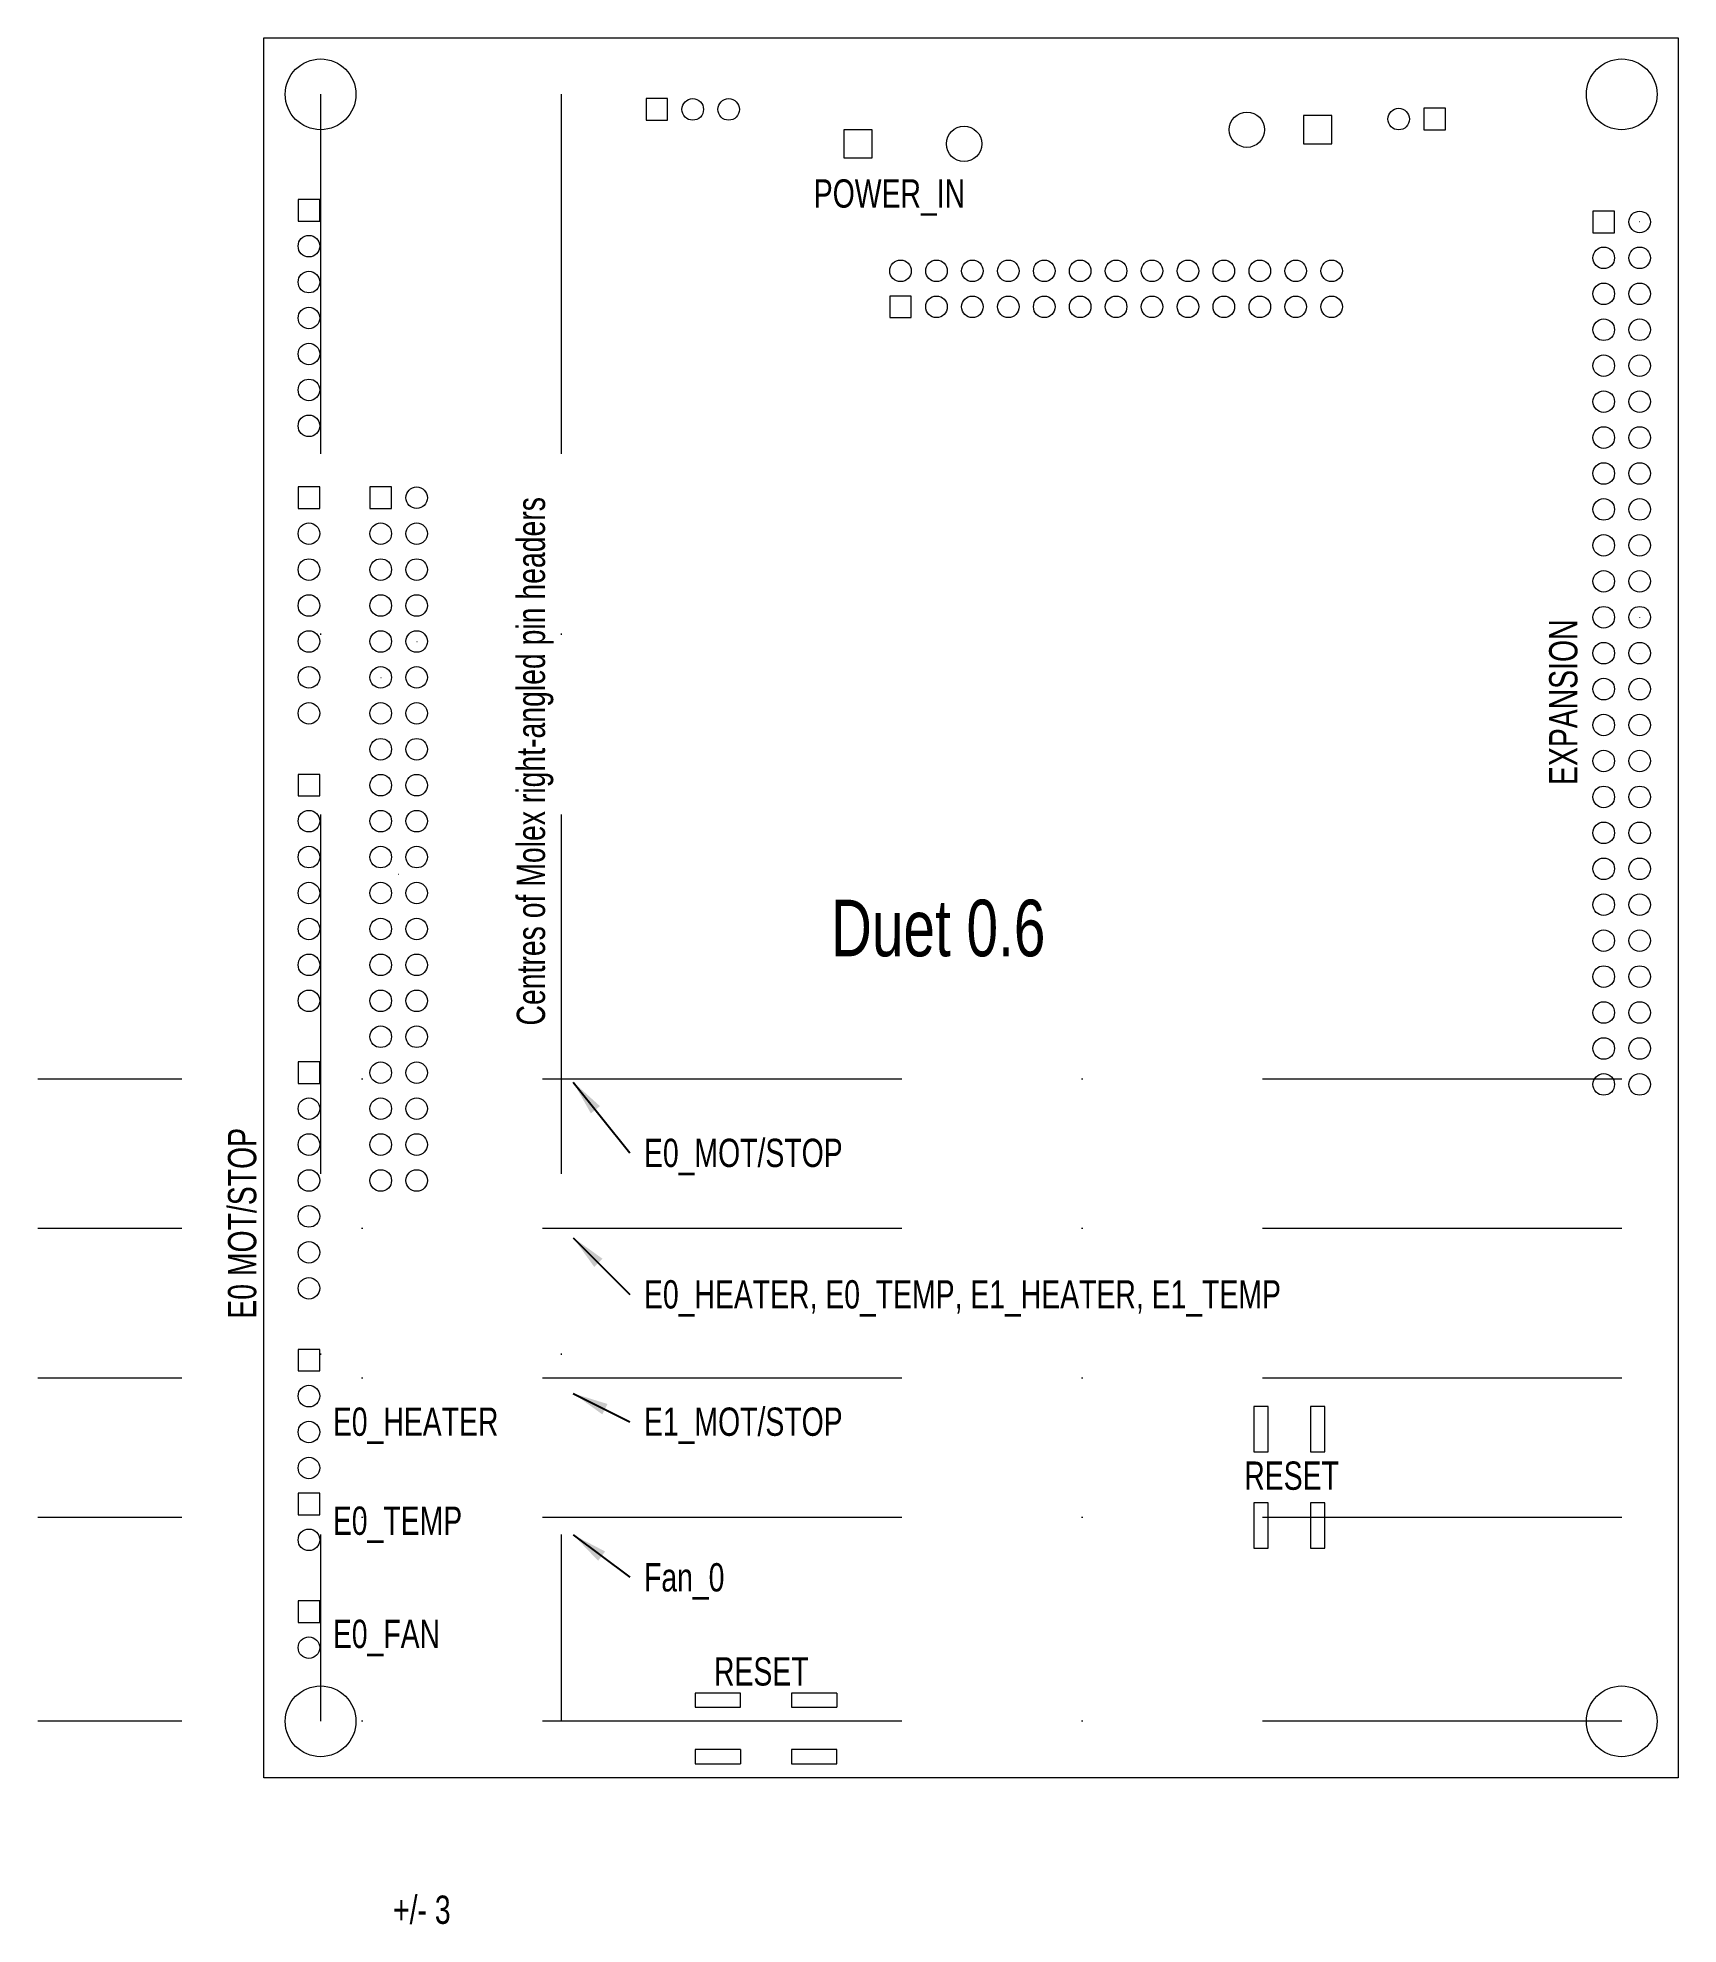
# Model space of a CAD drawing. Header units: millimetres. Extents: x 51932 to 52048, y 44925 to 45059.
import ezdxf

# ---------------------------------------------------------------- set-up
doc = ezdxf.new("R2010")
doc.units = ezdxf.units.MM
doc.linetypes.add('DASHDOTX2', pattern=[50.8, 25.4, -12.7, 0, -12.7])
doc.layers.get('0').update_dxf_attribs({"linetype": 'CONTINUOUS', "lineweight": 0})
doc.layers.add('existing features', color=7, linetype='CONTINUOUS', lineweight=0)
doc.styles.get("Standard").update_dxf_attribs({"font": 'txt', "width": 0.75})
doc.dimstyles.get("Standard").update_dxf_attribs({"dimtxt": 2.5, "dimasz": 2.5, "dimexe": 1.25, "dimexo": 0.625, "dimtad": 1, "dimtxsty": 'Standard', "dimcen": 2.5, "dimadec": 0, "dimazin": 0, "dimtfac": 1, "dimtmove": 0, "dimatfit": 3, "dimfxl": 1, "dimarcsym": 0})

msp = doc.modelspace()

# ---------------------------------------------------------------- linework, layer by layer
at = {"linetype": 'DASHDOTX2'}
for p, q in [((51952.13116, 45054.81828), (51952.13116, 44939.81978)), ((51969.13116, 45054.81828), (51969.13116, 44939.81978)), ((52044.12996, 44985.21978), (51932.13116, 44985.21978)), ((52044.12996, 44974.64978), (51932.13116, 44974.64978)), ((52044.12996, 44964.06978), (51932.13116, 44964.06978)), ((52044.12996, 44954.21978), (51932.13116, 44954.21978)), ((52044.12996, 44939.81978), (51932.13116, 44939.81978))]:
    msp.add_line(p, q, dxfattribs=at)
at = {"layer": 'existing features'}
for p, q in [((51948.13066, 45058.81878), (52048.13046, 45058.81878)), ((51948.13066, 44935.81928), (51948.13066, 45058.81878)), ((52048.13046, 45058.81878), (52048.13046, 44935.81928)), ((51975.14356, 45054.51348), (51975.14356, 45052.98948)), ((51976.66756, 45054.51348), (51975.14356, 45054.51348)), ((51976.66756, 45052.98948), (51976.66756, 45054.51348)), ((51975.14356, 45052.98948), (51976.66756, 45052.98948)), ((51992.37746, 45040.56126), (51992.37746, 45039.03726)), ((51993.90146, 45040.56126), (51992.37746, 45040.56126)), ((51993.90146, 45039.03726), (51993.90146, 45040.56126)), ((51992.37746, 45039.03726), (51993.90146, 45039.03726)), ((51957.14766, 45027.06878), (51955.62366, 45027.06878)), ((51955.62366, 45027.06878), (51955.62366, 45025.54478)), ((51957.14766, 45025.54478), (51957.14766, 45027.06878)), ((51955.62366, 45025.54478), (51957.14766, 45025.54478)), ((51958.92566, 45016.14678), (51958.95868, 45016.14678)), ((51956.38566, 45013.60678), (51956.41868, 45013.60678)), ((51957.63026, 44999.6698), (51957.62264, 44999.6698)), ((52048.13046, 44935.81928), (51948.13066, 44935.81928))]:
    msp.add_line(p, q, dxfattribs=at)
at = {"layer": 'existing features', "color": 1}
for p, q in [((52023.62708, 45053.31714), (52021.63064, 45053.31714)), ((52021.63064, 45053.31714), (52021.63064, 45051.3207)), ((52023.62708, 45051.3207), (52023.62708, 45053.31714)), ((52031.66364, 45053.83022), (52030.13964, 45053.83022)), ((52030.13964, 45053.83022), (52030.13964, 45052.30622)), ((52031.66364, 45052.30622), (52031.66364, 45053.83022)), ((51989.13388, 45052.31638), (51989.13388, 45050.31994)), ((51991.13032, 45052.31638), (51989.13388, 45052.31638)), ((51991.13032, 45050.31994), (51991.13032, 45052.31638)), ((52021.63064, 45051.3207), (52023.62708, 45051.3207)), ((52030.13964, 45052.30622), (52031.66364, 45052.30622)), ((51989.13388, 45050.31994), (51991.13032, 45050.31994)), ((51952.06766, 45047.38878), (51950.54366, 45047.38878)), ((51950.54366, 45047.38878), (51950.54366, 45045.86478)), ((51952.06766, 45045.86478), (51952.06766, 45047.38878)), ((51950.54366, 45045.86478), (51952.06766, 45045.86478)), ((51952.06766, 45027.06878), (51950.54366, 45027.06878)), ((51950.54366, 45027.06878), (51950.54366, 45025.54478)), ((51952.06766, 45025.54478), (51952.06766, 45027.06878)), ((51950.54366, 45025.54478), (51952.06766, 45025.54478)), ((51952.06766, 45006.74878), (51950.54366, 45006.74878)), ((51950.54366, 45006.74878), (51950.54366, 45005.22478)), ((51952.06766, 45005.22478), (51952.06766, 45006.74878)), ((51950.54366, 45005.22478), (51952.06766, 45005.22478)), ((52019.13128, 44962.07018), (52018.13052, 44962.07018)), ((52018.13052, 44962.07018), (52018.13052, 44958.86978)), ((52019.13128, 44958.86978), (52019.13128, 44962.07018)), ((52023.12924, 44962.07018), (52022.12848, 44962.07018)), ((52022.12848, 44962.07018), (52022.12848, 44958.86978)), ((52023.12924, 44958.86978), (52023.12924, 44962.07018)), ((52018.13052, 44958.86978), (52019.13128, 44958.86978)), ((52022.12848, 44958.86978), (52023.12924, 44958.86978)), ((52019.13128, 44955.26806), (52018.13052, 44955.26806)), ((52018.13052, 44955.26806), (52018.13052, 44952.06766)), ((52019.13128, 44952.06766), (52019.13128, 44955.26806)), ((52023.12924, 44955.26806), (52022.12848, 44955.26806)), ((52022.12848, 44955.26806), (52022.12848, 44952.06766)), ((52023.12924, 44952.06766), (52023.12924, 44955.26806)), ((52018.13052, 44952.06766), (52019.13128, 44952.06766)), ((52022.12848, 44952.06766), (52023.12924, 44952.06766)), ((51978.62844, 44941.81876), (51978.62844, 44940.818)), ((51981.82884, 44941.81876), (51978.62844, 44941.81876)), ((51978.62844, 44940.818), (51981.82884, 44940.818)), ((51981.82884, 44940.818), (51981.82884, 44941.81876)), ((51988.63096, 44941.81876), (51985.43056, 44941.81876)), ((51985.43056, 44941.81876), (51985.43056, 44940.818)), ((51985.43056, 44940.818), (51988.63096, 44940.818)), ((51988.63096, 44941.81876), (51988.63096, 44940.818)), ((51978.62844, 44937.8208), (51978.62844, 44936.82004)), ((51981.82884, 44937.8208), (51978.62844, 44937.8208)), ((51978.62844, 44936.82004), (51981.82884, 44936.82004)), ((51981.82884, 44937.8208), (51981.82884, 44936.82004)), ((51988.63096, 44937.8208), (51985.43056, 44937.8208)), ((51985.43056, 44937.8208), (51985.43056, 44936.82004)), ((51985.43056, 44936.82004), (51988.63096, 44936.82004)), ((51988.63096, 44936.82004), (51988.63096, 44937.8208))]:
    msp.add_line(p, q, dxfattribs=at)
at = {"layer": 'existing features', "color": 96}
for p, q in [((52043.62196, 45046.56074), (52042.09796, 45046.56074)), ((52042.09796, 45046.56074), (52042.09796, 45045.03674)), ((52043.62196, 45045.03674), (52043.62196, 45046.56074)), ((52042.09796, 45045.03674), (52043.62196, 45045.03674)), ((52045.39996, 45045.79874), (52045.35932, 45045.79874)), ((52045.39996, 45017.85874), (52045.39996, 45017.83842)), ((52045.37964, 45015.31874), (52045.39996, 45015.31874)), ((51952.06766, 44986.42878), (51950.54366, 44986.42878)), ((51950.54366, 44986.42878), (51950.54366, 44984.90478)), ((51952.06766, 44984.90478), (51952.06766, 44986.42878)), ((51950.54366, 44984.90478), (51952.06766, 44984.90478)), ((51952.06766, 44966.10878), (51950.54366, 44966.10878)), ((51950.54366, 44966.10878), (51950.54366, 44964.58478)), ((51952.06766, 44964.58478), (51952.06766, 44966.10878)), ((51950.54366, 44964.58478), (51952.06766, 44964.58478)), ((51952.06766, 44955.94878), (51950.54366, 44955.94878)), ((51950.54366, 44955.94878), (51950.54366, 44954.42478)), ((51952.06766, 44954.42478), (51952.06766, 44955.94878)), ((51950.54366, 44954.42478), (51952.06766, 44954.42478)), ((51952.06766, 44948.32878), (51950.54366, 44948.32878)), ((51950.54366, 44948.32878), (51950.54366, 44946.80478)), ((51952.06766, 44946.80478), (51952.06766, 44948.32878)), ((51950.54366, 44946.80478), (51952.06766, 44946.80478))]:
    msp.add_line(p, q, dxfattribs=at)
at = {"layer": 'existing features', "color": 1}
for centre, radius in [((51952.13116, 45054.81828), 2.49936), ((52044.12996, 45054.81828), 2.49936), ((51997.63018, 45051.31816), 1.24968), ((52017.63014, 45052.31892), 1.24968), ((52028.36164, 45053.06822), 0.762), ((51951.30566, 45044.08678), 0.762), ((51951.30566, 45041.54678), 0.762), ((51951.30566, 45039.00678), 0.762), ((51951.30566, 45036.46678), 0.762), ((51951.30566, 45033.92678), 0.762), ((51951.30566, 45031.38678), 0.762), ((51951.30566, 45023.76678), 0.762), ((51951.30566, 45021.22678), 0.762), ((51951.30566, 45018.68678), 0.762), ((51951.30566, 45016.14678), 0.762), ((51951.30566, 45013.60678), 0.762), ((51951.30566, 45011.06678), 0.762), ((51951.30566, 45003.44678), 0.762), ((51951.30566, 45000.90678), 0.762), ((51951.30566, 44998.36678), 0.762), ((51951.30566, 44995.82678), 0.762), ((51951.30566, 44993.28678), 0.762), ((51951.30566, 44990.74678), 0.762), ((51952.13116, 44939.81978), 2.49936), ((52044.12996, 44939.81978), 2.49936)]:
    msp.add_circle(centre, radius, dxfattribs=at)
at = {"layer": 'existing features'}
for centre in [(51978.44556, 45053.75148), (51980.98556, 45053.75148), (51993.13946, 45042.33926), (51995.67946, 45042.33926), (51998.21946, 45042.33926), (52000.75946, 45042.33926), (52003.29946, 45042.33926), (52005.83946, 45042.33926), (52008.37946, 45042.33926), (52010.91946, 45042.33926), (52013.45946, 45042.33926), (52015.99946, 45042.33926), (52018.53946, 45042.33926), (52021.07946, 45042.33926), (52023.61946, 45042.33926), (51995.67946, 45039.79926), (51998.21946, 45039.79926), (52000.75946, 45039.79926), (52003.29946, 45039.79926), (52005.83946, 45039.79926), (52008.37946, 45039.79926), (52010.91946, 45039.79926), (52013.45946, 45039.79926), (52015.99946, 45039.79926), (52018.53946, 45039.79926), (52021.07946, 45039.79926), (52023.61946, 45039.79926), (51958.92566, 45026.30678), (51956.38566, 45023.76678), (51958.92566, 45023.76678), (51956.38566, 45021.22678), (51958.92566, 45021.22678), (51956.38566, 45018.68678), (51958.92566, 45018.68678), (51956.38566, 45016.14678), (51958.92566, 45016.14678), (51956.38566, 45013.60678), (51958.92566, 45013.60678), (51956.38566, 45011.06678), (51958.92566, 45011.06678), (51956.38566, 45008.52678), (51958.92566, 45008.52678), (51956.38566, 45005.98678), (51958.92566, 45005.98678), (51956.38566, 45003.44678), (51958.92566, 45003.44678), (51956.38566, 45000.90678), (51958.92566, 45000.90678), (51956.38566, 44998.36678), (51958.92566, 44998.36678), (51956.38566, 44995.82678), (51958.92566, 44995.82678), (51956.38566, 44993.28678), (51958.92566, 44993.28678), (51956.38566, 44990.74678), (51958.92566, 44990.74678), (51956.38566, 44988.20678), (51958.92566, 44988.20678), (51956.38566, 44985.66678), (51958.92566, 44985.66678), (51956.38566, 44983.12678), (51958.92566, 44983.12678), (51956.38566, 44980.58678), (51958.92566, 44980.58678), (51956.38566, 44978.04678), (51958.92566, 44978.04678)]:
    msp.add_circle(centre, 0.762, dxfattribs=at)
at = {"layer": 'existing features', "color": 96}
for centre in [(52045.39996, 45045.79874), (52042.85996, 45043.25874), (52045.39996, 45043.25874), (52042.85996, 45040.71874), (52045.39996, 45040.71874), (52042.85996, 45038.17874), (52045.39996, 45038.17874), (52042.85996, 45035.63874), (52045.39996, 45035.63874), (52042.85996, 45033.09874), (52045.39996, 45033.09874), (52042.85996, 45030.55874), (52045.39996, 45030.55874), (52042.85996, 45028.01874), (52045.39996, 45028.01874), (52042.85996, 45025.47874), (52045.39996, 45025.47874), (52042.85996, 45022.93874), (52045.39996, 45022.93874), (52042.85996, 45020.39874), (52045.39996, 45020.39874), (52042.85996, 45017.85874), (52045.39996, 45017.85874), (52042.85996, 45015.31874), (52045.39996, 45015.31874), (52042.85996, 45012.77874), (52045.39996, 45012.77874), (52042.85996, 45010.23874), (52045.39996, 45010.23874), (52042.85996, 45007.69874), (52045.39996, 45007.69874), (52042.85996, 45005.15874), (52045.39996, 45005.15874), (52042.85996, 45002.61874), (52045.39996, 45002.61874), (52042.85996, 45000.07874), (52045.39996, 45000.07874), (52042.85996, 44997.53874), (52045.39996, 44997.53874), (52042.85996, 44994.99874), (52045.39996, 44994.99874), (52042.85996, 44992.45874), (52045.39996, 44992.45874), (52042.85996, 44989.91874), (52045.39996, 44989.91874), (52042.85996, 44987.37874), (52045.39996, 44987.37874), (52042.85996, 44984.83874), (52045.39996, 44984.83874), (51951.30566, 44983.12678), (51951.30566, 44980.58678), (51951.30566, 44978.04678), (51951.30566, 44975.50678), (51951.30566, 44972.96678), (51951.30566, 44970.42678), (51951.30566, 44962.80678), (51951.30566, 44960.26678), (51951.30566, 44957.72678), (51951.30566, 44952.64678), (51951.30566, 44945.02678)]:
    msp.add_circle(centre, 0.762, dxfattribs=at)

# ---------------------------------------------------------------- texts
at = {"linetype": 'CONTINUOUS', "insert": (51966, 44989), "char_height": 2, "width": 100, "attachment_point": 1, "rotation": 90}
msp.add_mtext('Centres of Molex right-angled pin headers', dxfattribs=at)
at = {"linetype": 'CONTINUOUS', "width": 100, "attachment_point": 1}
for s, insert, char_height in [('Duet 0.6', (51988.21527, 44997.89357), 4), ('E0_MOT/STOP', (51975, 44981), 2), ('E0_HEATER, E0_TEMP, E1_HEATER, E1_TEMP', (51975, 44971), 2), ('E1_MOT/STOP', (51975, 44962), 2), ('Fan_0', (51975, 44951), 2), ('+/- 3', (51957.25786, 44927.50438), 2)]:
    msp.add_mtext(s, dxfattribs=dict(at, insert=insert, char_height=char_height))
at = {"layer": 'existing features', "color": 1, "char_height": 2, "width": 100, "attachment_point": 1}
for s, insert in [('POWER_IN', (51987.00464, 45048.809)), ('RESET', (52017.44321, 44958.18507)), ('RESET', (51979.94843, 44944.34936))]:
    msp.add_mtext(s, dxfattribs=dict(at, insert=insert))
at = {"layer": 'existing features', "color": 96, "char_height": 2, "width": 100, "attachment_point": 1, "rotation": 90}
for s, insert in [('EXPANSION', (52039, 45006)), ('E0 MOT/STOP', (51945.58493, 44968.27671))]:
    msp.add_mtext(s, dxfattribs=dict(at, insert=insert))
at = {"layer": 'existing features', "color": 96, "char_height": 2, "width": 100, "attachment_point": 1}
for s, insert in [('E0_HEATER', (51953, 44962)), ('E0_TEMP', (51953, 44955)), ('E0_FAN', (51953, 44947))]:
    msp.add_mtext(s, dxfattribs=dict(at, insert=insert))

# ---------------------------------------------------------------- leaders
at = {"linetype": 'CONTINUOUS'}
for points in [[(51970, 44985), (51974, 44980)], [(51970, 44974), (51974, 44970)], [(51970, 44963), (51974, 44961)], [(51970, 44953), (51974, 44950)]]:
    msp.add_leader(points, dimstyle='Standard', dxfattribs=at)

doc.saveas('drawing.dxf')
